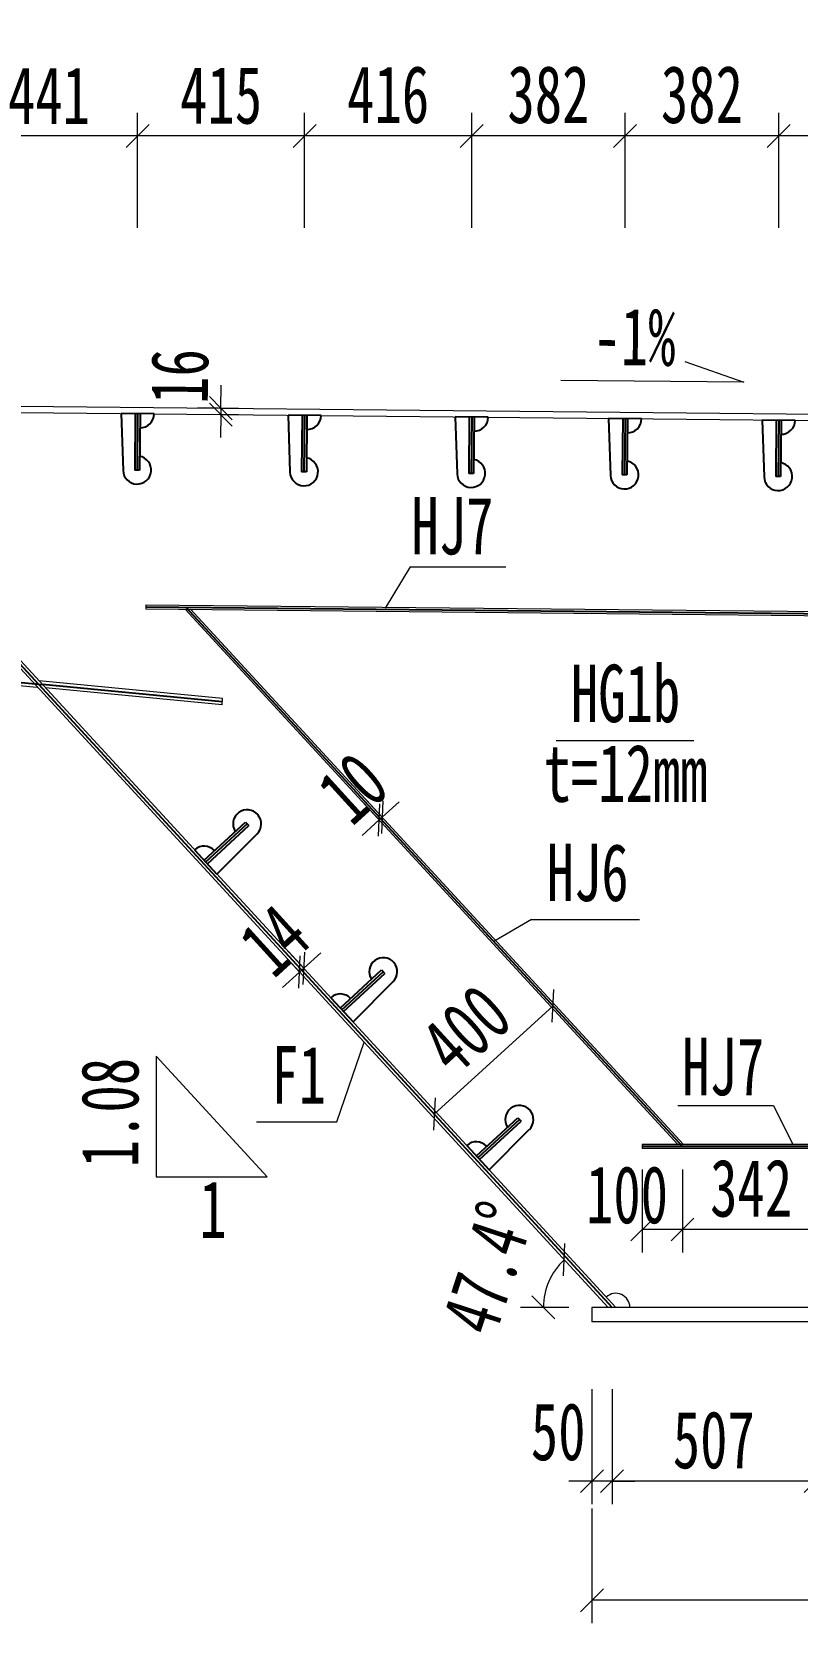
# Model space of a CAD drawing. Header units: millimetres. Extents: x -89049 to 410567, y -307459 to -100425.
# Drawn here: x 131896 to 133801, y -119219 to -115260 of the extents above; entities that cross this region are included whole.
import ezdxf
from ezdxf.enums import TextEntityAlignment as Align

# ---------------------------------------------------------------- set-up
doc = ezdxf.new("R2010")
doc.units = ezdxf.units.MM
doc.layers.get('Defpoints').update_dxf_attribs({"color": 8})
for name, color, linetype, lineweight in [('文字', 7, 'Continuous', 15), ('细实线', 4, 'Continuous', 15), ('钢板粗线', 1, 'Continuous', 25), ('钢板细线', 6, 'Continuous', 15)]:
    doc.layers.add(name, color=color, linetype=linetype, lineweight=lineweight)
doc.styles.add('111', font='', dxfattribs={"width": 0.7})
doc.styles.add('BM_Dim', font='', dxfattribs={"width": 0.85})
doc.styles.get('111').set_extended_font_data('仿宋_GB2312')
doc.styles.get('BM_Dim').set_extended_font_data('仿宋_GB2312')
doc.dimstyles.new('200', dxfattribs={"dimscale": 0, "dimtxt": 2.5, "dimasz": 1, "dimexe": 1, "dimexo": 1, "dimgap": 0.6, "dimtad": 1, "dimdec": 0, "dimdsep": 46, "dimtxsty": '111', "dimblk": 'OBLIQUE', "dimcen": 0, "dimclrd": 4, "dimclre": 4, "dimclrt": 4, "dimadec": 1, "dimazin": 2, "dimtfac": 1, "dimtdec": 0, "dimtix": 1, "dimtmove": 2, "dimatfit": 3, "dimfxl": 4, "dimfxlon": 1, "dimtolj": 1, "dimlwd": -1, "dimlwe": -1, "dimarcsym": 0})

# ---------------------------------------------------------------- blocks, each defined once
blk = doc.blocks.new('_Oblique')
at = {"color": 0, "linetype": 'ByBlock', "lineweight": -2}
blk.add_line((-0.5, -0.5), (0.5, 0.5), dxfattribs=at)
blk = doc.blocks.new('*D283')
at = {"layer": 'Defpoints', "color": 0, "transparency": 16777216}
for p in [(140792.6, -115174.7), (131270, -116185.2), (140792.6, -116175.5)]:
    blk.add_point(p, dxfattribs=at)
at = {"layer": '细实线', "color": 4, "transparency": 16777216}
for p, q in [((131270, -115403.3), (131270, -115117.6)), ((140792.6, -115403.3), (140792.6, -115117.6)), ((131270, -115174.7), (140792.6, -115174.7))]:
    blk.add_line(p, q, dxfattribs=at)
at = {"layer": '细实线', "color": 4, "transparency": 16777216, "xscale": 57.14285714285715, "yscale": 57.14285714285715, "zscale": 57.14285714285715, "rotation": 180}
blk.add_blockref('_Oblique', (131270, -115174.7), dxfattribs=at)
at = {"layer": '细实线', "color": 4, "transparency": 16777216, "xscale": 57.14285714285715, "yscale": 57.14285714285715, "zscale": 57.14285714285715}
blk.add_blockref('_Oblique', (140792.6, -115174.7), dxfattribs=at)
at = {"layer": '细实线', "color": 4, "transparency": 16777216, "insert": (136031.3, -115072.5), "char_height": 142.86, "attachment_point": 5, "style": '111'}
blk.add_mtext('\\A1;9523', dxfattribs=at)
blk = doc.blocks.new('*D286')
at = {"layer": 'Defpoints', "color": 0, "transparency": 16777216}
for p in [(133290.4, -118440.3), (140403.8, -118469), (133290.4, -119161.4)]:
    blk.add_point(p, dxfattribs=at)
at = {"layer": '细实线', "color": 4, "transparency": 16777216}
for p, q in [((133290.4, -118932.9), (133290.4, -119218.6)), ((140403.8, -118932.9), (140403.8, -119218.6)), ((140403.8, -119161.4), (133290.4, -119161.4))]:
    blk.add_line(p, q, dxfattribs=at)
at = {"layer": '细实线', "color": 4, "transparency": 16777216, "xscale": 57.14285714285715, "yscale": 57.14285714285715, "zscale": 57.14285714285715, "rotation": 180}
blk.add_blockref('_Oblique', (133290.4, -119161.4), dxfattribs=at)
at = {"layer": '细实线', "color": 4, "transparency": 16777216, "xscale": 57.14285714285715, "yscale": 57.14285714285715, "zscale": 57.14285714285715}
blk.add_blockref('_Oblique', (140403.8, -119161.4), dxfattribs=at)
at = {"layer": '细实线', "color": 4, "transparency": 16777216, "insert": (136847.1, -119059.2), "char_height": 142.86, "attachment_point": 5, "style": '111'}
blk.add_mtext('\\A1;7113', dxfattribs=at)
blk = doc.blocks.new('*D287')
at = {"layer": 'Defpoints', "color": 0, "transparency": 16777216}
for p in [(133415.8, -118033), (133515.8, -118033), (133415.8, -118239.3)]:
    blk.add_point(p, dxfattribs=at)
at = {"layer": '细实线', "color": 4, "transparency": 16777216}
for p, q in [((133415.8, -118090.1), (133415.8, -118296.4)), ((133515.8, -118090.1), (133515.8, -118296.4)), ((133515.8, -118239.3), (133415.8, -118239.3))]:
    blk.add_line(p, q, dxfattribs=at)
at = {"layer": '细实线', "color": 4, "transparency": 16777216, "xscale": 57.14285714285715, "yscale": 57.14285714285715, "zscale": 57.14285714285715, "rotation": 180}
blk.add_blockref('_Oblique', (133415.8, -118239.3), dxfattribs=at)
at = {"layer": '细实线', "color": 4, "transparency": 16777216, "xscale": 57.14285714285715, "yscale": 57.14285714285715, "zscale": 57.14285714285715}
blk.add_blockref('_Oblique', (133515.8, -118239.3), dxfattribs=at)
at = {"layer": '细实线', "color": 4, "transparency": 16777216, "insert": (133377.7, -118153.5), "char_height": 142.86, "attachment_point": 5, "style": '111'}
blk.add_mtext('\\A1;100', dxfattribs=at)
blk = doc.blocks.new('*D291')
at = {"layer": 'Defpoints', "color": 0, "transparency": 16777216}
for p in [(132366.8, -116212.2), (132468, -116213.2), (132468.2, -116197.2)]:
    blk.add_point(p, dxfattribs=at)
at = {"layer": '细实线', "color": 4, "transparency": 16777216}
for p, q in [((132367, -116196.2), (132367.6, -116139)), ((132410.9, -116212.6), (132309.7, -116211.6)), ((132411.1, -116196.6), (132309.8, -116195.6)), ((132366.8, -116212.2), (132366.2, -116269.3)), ((132367, -116196.2), (132366.8, -116212.2))]:
    blk.add_line(p, q, dxfattribs=at)
at = {"layer": '细实线', "color": 4, "transparency": 16777216, "xscale": 57.1428571428572, "yscale": 57.1428571428572, "zscale": 57.1428571428572}
for p, rotation in [((132366.8, -116212.2), 89.42629083929008), ((132367, -116196.2), 269.4262908392901)]:
    blk.add_blockref('_Oblique', p, dxfattribs=dict(at, rotation=rotation))
at = {"layer": '细实线', "color": 4, "transparency": 16777216, "insert": (132264.7, -116117.2), "char_height": 142.86, "attachment_point": 5, "rotation": 89.4263, "style": '111'}
blk.add_mtext('\\A1;16', dxfattribs=at)
blk = doc.blocks.new('14-160加劲 有过焊孔')
at = {"layer": 'Defpoints'}
blk.add_line((38609.4, 31489.3), (38609.4, 31629.3), dxfattribs=at)
at = {"layer": '钢板粗线', "color": 7}
for p, q in [((38650.4, 31489.3), (38644.3, 31630.8)), ((38603.4, 31489.3), (38603.4, 31629.3)), ((38603.4, 31629.3), (38615.4, 31629.3)), ((38615.4, 31489.3), (38615.4, 31629.3)), ((38568.4, 31489.3), (38650.4, 31489.3))]:
    blk.add_line(p, q, dxfattribs=at)
for centre, start, end in [((38609.4, 31629.3), 2.441, 260.1291), ((38603.4, 31489.3), 90, 180)]:
    blk.add_arc(centre, 35, start, end, dxfattribs=at)
blk = doc.blocks.new('*D292')
at = {"layer": 'Defpoints', "color": 0, "transparency": 16777216}
for p in [(132573, -117589.4), (132573.5, -117610.7), (132583.8, -117601.3)]:
    blk.add_point(p, dxfattribs=at)
at = {"layer": '细实线', "color": 4, "transparency": 16777216}
for p, q in [((132562.6, -117598.8), (132524.2, -117556.5)), ((132573, -117589.4), (132534.5, -117547.1)), ((132573, -117589.4), (132615.3, -117550.9)), ((132562.6, -117598.8), (132520.4, -117637.3)), ((132562.6, -117598.8), (132573, -117589.4))]:
    blk.add_line(p, q, dxfattribs=at)
at = {"layer": '细实线', "color": 4, "transparency": 16777216, "xscale": 57.14285714285715, "yscale": 57.14285714285715, "zscale": 57.14285714285715}
for p, rotation in [((132562.6, -117598.8), 42.30941180379739), ((132573, -117589.4), 222.3094118037974)]:
    blk.add_blockref('_Oblique', p, dxfattribs=dict(at, rotation=rotation))
at = {"layer": '细实线', "color": 4, "transparency": 16777216, "insert": (132500, -117519.6), "char_height": 142.86, "attachment_point": 5, "rotation": 42.3094, "style": '111'}
blk.add_mtext('\\A1;14', dxfattribs=at)
blk = doc.blocks.new('*D293')
at = {"layer": 'Defpoints', "color": 0, "transparency": 16777216}
for p in [(132768.2, -117213.7), (132778.8, -117240.2), (132786.2, -117233.5)]:
    blk.add_point(p, dxfattribs=at)
at = {"layer": '细实线', "color": 4, "transparency": 16777216}
for p, q in [((132768.2, -117213.7), (132729.7, -117171.5)), ((132768.2, -117213.7), (132810.4, -117175.3)), ((132760.8, -117220.5), (132722.3, -117178.2)), ((132760.8, -117220.5), (132768.2, -117213.7)), ((132760.8, -117220.5), (132718.5, -117258.9))]:
    blk.add_line(p, q, dxfattribs=at)
at = {"layer": '细实线', "color": 4, "transparency": 16777216, "xscale": 57.14285714285715, "yscale": 57.14285714285715, "zscale": 57.14285714285715}
for p, rotation in [((132768.2, -117213.7), 222.3190985114487), ((132760.8, -117220.5), 42.31909851144874)]:
    blk.add_blockref('_Oblique', p, dxfattribs=dict(at, rotation=rotation))
at = {"layer": '细实线', "color": 4, "transparency": 16777216, "insert": (132695.7, -117141.5), "char_height": 142.86, "attachment_point": 5, "rotation": 42.3191, "style": '111'}
blk.add_mtext('\\A1;10', dxfattribs=at)
blk = doc.blocks.new('*D294')
at = {"layer": 'Defpoints', "color": 0, "transparency": 16777216}
for p in [(133193.7, -117683), (133234.6, -117727.9), (132939, -117997.1)]:
    blk.add_point(p, dxfattribs=at)
at = {"layer": '细实线', "color": 4, "transparency": 16777216}
for p, q in [((133196.2, -117685.7), (133155.3, -117640.8)), ((132898.1, -117952.2), (133193.7, -117683)), ((132900.5, -117954.9), (132859.6, -117910))]:
    blk.add_line(p, q, dxfattribs=at)
at = {"layer": '细实线', "color": 4, "transparency": 16777216, "xscale": 57.14285714285715, "yscale": 57.14285714285715, "zscale": 57.14285714285715}
for p, rotation in [((133193.7, -117683), 42.31909851126608), ((132898.1, -117952.2), 222.319098511266)]:
    blk.add_blockref('_Oblique', p, dxfattribs=dict(at, rotation=rotation))
at = {"layer": '细实线', "color": 4, "transparency": 16777216, "insert": (132977.1, -117742), "char_height": 142.86, "attachment_point": 5, "rotation": 42.3191, "style": '111'}
blk.add_mtext('\\A1;400', dxfattribs=at)
blk = doc.blocks.new('*D304')
at = {"layer": 'Defpoints', "color": 0, "transparency": 16777216}
for p in [(133755.3, -115518.8), (133755.3, -116226.1), (134162.9, -116230.2)]:
    blk.add_point(p, dxfattribs=at)
at = {"layer": '细实线', "color": 4, "transparency": 16777216}
for p, q in [((133755.3, -115747.4), (133755.3, -115461.7)), ((134162.9, -115747.4), (134162.9, -115461.7)), ((134162.9, -115518.8), (133755.3, -115518.8))]:
    blk.add_line(p, q, dxfattribs=at)
at = {"layer": '细实线', "color": 4, "transparency": 16777216, "xscale": 57.14285714285715, "yscale": 57.14285714285715, "zscale": 57.14285714285715, "rotation": 180}
blk.add_blockref('_Oblique', (133755.3, -115518.8), dxfattribs=at)
at = {"layer": '细实线', "color": 4, "transparency": 16777216, "xscale": 57.14285714285715, "yscale": 57.14285714285715, "zscale": 57.14285714285715}
blk.add_blockref('_Oblique', (134162.9, -115518.8), dxfattribs=at)
at = {"layer": '细实线', "color": 4, "transparency": 16777216, "insert": (133959.1, -115416.6), "char_height": 142.86, "attachment_point": 5, "style": '111'}
blk.add_mtext('\\A1;408', dxfattribs=at)
blk = doc.blocks.new('*D305')
at = {"layer": 'Defpoints', "color": 0, "transparency": 16777216}
for p in [(133373, -115518.8), (133373, -116222.2), (133755.3, -116226.1)]:
    blk.add_point(p, dxfattribs=at)
at = {"layer": '细实线', "color": 4, "transparency": 16777216}
for p, q in [((133373, -115747.4), (133373, -115461.7)), ((133755.3, -115747.4), (133755.3, -115461.7)), ((133755.3, -115518.8), (133373, -115518.8))]:
    blk.add_line(p, q, dxfattribs=at)
at = {"layer": '细实线', "color": 4, "transparency": 16777216, "xscale": 57.14285714285715, "yscale": 57.14285714285715, "zscale": 57.14285714285715, "rotation": 180}
blk.add_blockref('_Oblique', (133373, -115518.8), dxfattribs=at)
at = {"layer": '细实线', "color": 4, "transparency": 16777216, "xscale": 57.14285714285715, "yscale": 57.14285714285715, "zscale": 57.14285714285715}
blk.add_blockref('_Oblique', (133755.3, -115518.8), dxfattribs=at)
at = {"layer": '细实线', "color": 4, "transparency": 16777216, "insert": (133564.2, -115416.6), "char_height": 142.86, "attachment_point": 5, "style": '111'}
blk.add_mtext('\\A1;382', dxfattribs=at)
blk = doc.blocks.new('*D307')
at = {"layer": 'Defpoints', "color": 0, "transparency": 16777216}
for p in [(132575.2, -115518.8), (132575.2, -116214.3), (132991.3, -116218.4)]:
    blk.add_point(p, dxfattribs=at)
at = {"layer": '细实线', "color": 4, "transparency": 16777216}
for p, q in [((132575.2, -115747.4), (132575.2, -115461.7)), ((132991.3, -115747.4), (132991.3, -115461.7)), ((132991.3, -115518.8), (132575.2, -115518.8))]:
    blk.add_line(p, q, dxfattribs=at)
at = {"layer": '细实线', "color": 4, "transparency": 16777216, "xscale": 57.14285714285715, "yscale": 57.14285714285715, "zscale": 57.14285714285715, "rotation": 180}
blk.add_blockref('_Oblique', (132575.2, -115518.8), dxfattribs=at)
at = {"layer": '细实线', "color": 4, "transparency": 16777216, "xscale": 57.14285714285715, "yscale": 57.14285714285715, "zscale": 57.14285714285715}
blk.add_blockref('_Oblique', (132991.3, -115518.8), dxfattribs=at)
at = {"layer": '细实线', "color": 4, "transparency": 16777216, "insert": (132783.3, -115416.6), "char_height": 142.86, "attachment_point": 5, "style": '111'}
blk.add_mtext('\\A1;416', dxfattribs=at)
blk = doc.blocks.new('*D306')
at = {"layer": 'Defpoints', "color": 0, "transparency": 16777216}
for p in [(132991.3, -115518.8), (132991.3, -116218.4), (133373, -116222.2)]:
    blk.add_point(p, dxfattribs=at)
at = {"layer": '细实线', "color": 4, "transparency": 16777216}
for p, q in [((132991.3, -115747.4), (132991.3, -115461.7)), ((133373, -115747.4), (133373, -115461.7)), ((133373, -115518.8), (132991.3, -115518.8))]:
    blk.add_line(p, q, dxfattribs=at)
at = {"layer": '细实线', "color": 4, "transparency": 16777216, "xscale": 57.14285714285715, "yscale": 57.14285714285715, "zscale": 57.14285714285715, "rotation": 180}
blk.add_blockref('_Oblique', (132991.3, -115518.8), dxfattribs=at)
at = {"layer": '细实线', "color": 4, "transparency": 16777216, "xscale": 57.14285714285715, "yscale": 57.14285714285715, "zscale": 57.14285714285715}
blk.add_blockref('_Oblique', (133373, -115518.8), dxfattribs=at)
at = {"layer": '细实线', "color": 4, "transparency": 16777216, "insert": (133182.2, -115416.6), "char_height": 142.86, "attachment_point": 5, "style": '111'}
blk.add_mtext('\\A1;382', dxfattribs=at)
blk = doc.blocks.new('*D308')
at = {"layer": 'Defpoints', "color": 0, "transparency": 16777216}
for p in [(132159.8, -115518.8), (132159.8, -116210.1), (132575.2, -116214.3)]:
    blk.add_point(p, dxfattribs=at)
at = {"layer": '细实线', "color": 4, "transparency": 16777216}
for p, q in [((132159.8, -115747.4), (132159.8, -115461.7)), ((132575.2, -115747.4), (132575.2, -115461.7)), ((132575.2, -115518.8), (132159.8, -115518.8))]:
    blk.add_line(p, q, dxfattribs=at)
at = {"layer": '细实线', "color": 4, "transparency": 16777216, "xscale": 57.14285714285715, "yscale": 57.14285714285715, "zscale": 57.14285714285715, "rotation": 180}
blk.add_blockref('_Oblique', (132159.8, -115518.8), dxfattribs=at)
at = {"layer": '细实线', "color": 4, "transparency": 16777216, "xscale": 57.14285714285715, "yscale": 57.14285714285715, "zscale": 57.14285714285715}
blk.add_blockref('_Oblique', (132575.2, -115518.8), dxfattribs=at)
at = {"layer": '细实线', "color": 4, "transparency": 16777216, "insert": (132367.5, -115418.1), "char_height": 142.86, "attachment_point": 5, "style": '111'}
blk.add_mtext('\\A1;415', dxfattribs=at)
blk = doc.blocks.new('*D309')
at = {"layer": 'Defpoints', "color": 0, "transparency": 16777216}
for p in [(131718.3, -115518.8), (131718.3, -116205.7), (132159.8, -116210.1)]:
    blk.add_point(p, dxfattribs=at)
at = {"layer": '细实线', "color": 4, "transparency": 16777216}
for p, q in [((131718.3, -115747.4), (131718.3, -115461.7)), ((132159.8, -115747.4), (132159.8, -115461.7)), ((132159.8, -115518.8), (131718.3, -115518.8))]:
    blk.add_line(p, q, dxfattribs=at)
at = {"layer": '细实线', "color": 4, "transparency": 16777216, "xscale": 57.14285714285715, "yscale": 57.14285714285715, "zscale": 57.14285714285715, "rotation": 180}
blk.add_blockref('_Oblique', (131718.3, -115518.8), dxfattribs=at)
at = {"layer": '细实线', "color": 4, "transparency": 16777216, "xscale": 57.14285714285715, "yscale": 57.14285714285715, "zscale": 57.14285714285715}
blk.add_blockref('_Oblique', (132159.8, -115518.8), dxfattribs=at)
at = {"layer": '细实线', "color": 4, "transparency": 16777216, "insert": (131939, -115418.1), "char_height": 142.86, "attachment_point": 5, "style": '111'}
blk.add_mtext('\\A1;441', dxfattribs=at)
blk = doc.blocks.new('*D313')
at = {"layer": 'Defpoints', "color": 0, "transparency": 16777216}
for p in [(133340.4, -118433), (133847.2, -118433), (133340.4, -118865.3)]:
    blk.add_point(p, dxfattribs=at)
at = {"layer": '细实线', "color": 4, "transparency": 16777216}
for p, q in [((133340.4, -118636.8), (133340.4, -118922.5)), ((133847.2, -118636.8), (133847.2, -118922.5)), ((133847.2, -118865.3), (133340.4, -118865.3))]:
    blk.add_line(p, q, dxfattribs=at)
at = {"layer": '细实线', "color": 4, "transparency": 16777216, "xscale": 57.14285714285715, "yscale": 57.14285714285715, "zscale": 57.14285714285715, "rotation": 180}
blk.add_blockref('_Oblique', (133340.4, -118865.3), dxfattribs=at)
at = {"layer": '细实线', "color": 4, "transparency": 16777216, "xscale": 57.14285714285715, "yscale": 57.14285714285715, "zscale": 57.14285714285715}
blk.add_blockref('_Oblique', (133847.2, -118865.3), dxfattribs=at)
at = {"layer": '细实线', "color": 4, "transparency": 16777216, "insert": (133593.8, -118763.1), "char_height": 142.86, "attachment_point": 5, "style": '111'}
blk.add_mtext('\\A1;507', dxfattribs=at)
blk = doc.blocks.new('*D314')
at = {"layer": 'Defpoints', "color": 0, "transparency": 16777216}
for p in [(133290.4, -118433), (133340.4, -118433), (133290.4, -118865.3)]:
    blk.add_point(p, dxfattribs=at)
at = {"layer": '细实线', "color": 4, "transparency": 16777216}
for p, q in [((133290.4, -118636.8), (133290.4, -118922.5)), ((133340.4, -118636.8), (133340.4, -118922.5)), ((133290.4, -118865.3), (133233.3, -118865.3)), ((133340.4, -118865.3), (133290.4, -118865.3)), ((133340.4, -118865.3), (133397.6, -118865.3))]:
    blk.add_line(p, q, dxfattribs=at)
at = {"layer": '细实线', "color": 4, "transparency": 16777216, "xscale": 57.14285714285715, "yscale": 57.14285714285715, "zscale": 57.14285714285715}
blk.add_blockref('_Oblique', (133290.4, -118865.3), dxfattribs=at)
at = {"layer": '细实线', "color": 4, "transparency": 16777216, "xscale": 57.14285714285715, "yscale": 57.14285714285715, "zscale": 57.14285714285715, "rotation": 180}
blk.add_blockref('_Oblique', (133340.4, -118865.3), dxfattribs=at)
at = {"layer": '细实线', "color": 4, "transparency": 16777216, "insert": (133206.4, -118742.9), "char_height": 142.86, "attachment_point": 5, "style": '111'}
blk.add_mtext('\\A1;50', dxfattribs=at)
blk = doc.blocks.new('*D358')
at = {"layer": 'Defpoints', "color": 0, "transparency": 16777216}
for p in [(133515.8, -118033), (133857.6, -118033), (133515.8, -118239.3)]:
    blk.add_point(p, dxfattribs=at)
at = {"layer": '细实线', "color": 4, "transparency": 16777216}
for p, q in [((133515.8, -118090.1), (133515.8, -118296.4)), ((133857.6, -118090.1), (133857.6, -118296.4)), ((133857.6, -118239.3), (133515.8, -118239.3))]:
    blk.add_line(p, q, dxfattribs=at)
at = {"layer": '细实线', "color": 4, "transparency": 16777216, "xscale": 57.14285714285715, "yscale": 57.14285714285715, "zscale": 57.14285714285715, "rotation": 180}
blk.add_blockref('_Oblique', (133515.8, -118239.3), dxfattribs=at)
at = {"layer": '细实线', "color": 4, "transparency": 16777216, "xscale": 57.14285714285715, "yscale": 57.14285714285715, "zscale": 57.14285714285715}
blk.add_blockref('_Oblique', (133857.6, -118239.3), dxfattribs=at)
at = {"layer": '细实线', "color": 4, "transparency": 16777216, "insert": (133686.7, -118137), "char_height": 142.86, "attachment_point": 5, "style": '111'}
blk.add_mtext('\\A1;342', dxfattribs=at)
blk = doc.blocks.new('12-140加劲 有过焊孔')
at = {"layer": 'Defpoints'}
blk.add_line((0, 0), (0, 140), dxfattribs=at)
at = {"layer": '钢板粗线', "color": 7}
for p, q in [((-6, 0), (-6, 140)), ((-6, 140), (6, 140)), ((6, 0), (6, 140)), ((41, 0), (35, 141.5)), ((-41, 0), (41, 0))]:
    blk.add_line(p, q, dxfattribs=at)
for centre, start, end in [((0, 140), 2.441, 260.1291), ((-6, 0), 90, 180)]:
    blk.add_arc(centre, 35, start, end, dxfattribs=at)
blk = doc.blocks.new('*D559')
at = {"layer": 'Defpoints', "color": 0, "transparency": 16777216}
for p in [(131275.2, -116201.2), (133172.2, -118405.1), (133290.4, -118433), (133330.9, -118433), (140403.8, -118433)]:
    blk.add_point(p, dxfattribs=at)
at = {"layer": '细实线', "color": 4, "transparency": 16777216}
blk.add_line((133233.3, -118433), (133112.6, -118433), dxfattribs=at)
blk.add_arc((133330.9, -118433), 161.2, 132.6489, 180, dxfattribs=at)
at = {"layer": '细实线', "color": 4, "transparency": 16777216, "xscale": 57.14285714285715, "yscale": 57.14285714285715, "zscale": 57.14285714285715}
for p, rotation in [((133221.7, -118314.4), 42.64891912976078), ((133169.7, -118433), 270)]:
    blk.add_blockref('_Oblique', p, dxfattribs=dict(at, rotation=rotation))
at = {"layer": '细实线', "color": 4, "transparency": 16777216, "insert": (133032.2, -118335.1), "char_height": 142.857, "attachment_point": 5, "rotation": 71.8543, "style": '111'}
blk.add_mtext('\\A1;47.4%%d', dxfattribs=at)

msp = doc.modelspace()

# ---------------------------------------------------------------- linework, layer by layer
at = {"layer": 'Defpoints'}
for p, q in [((131269.9, -116185.2), (133340.4, -118433)), ((128517.4, -116573.2), (131922.6, -116883.4)), ((132280, -116691.3), (133515.8, -118033)), ((132370.5, -116926.3), (131922.6, -116883.4))]:
    msp.add_line(p, q, dxfattribs=at)
at = {"layer": 'Defpoints', "color": 8}
msp.add_line((135457.6, -118033), (133415.8, -118033), dxfattribs=at)
at = {"layer": 'Defpoints', "color": 8, "elevation": 0}
msp.add_lwpolyline([(132180, -116690.3), (135457.5, -116723.1)], dxfattribs=at)
at = {"layer": '细实线'}
for p, q in [((133521.3, -116080.3), (133668.1, -116131.6)), ((133668.1, -116131.6), (133213.4, -116127)), ((132838.3, -116591), (132776.1, -116693.9)), ((132838.3, -116591), (133076.2, -116591)), ((133201.1, -117023), (133543.9, -117023)), ((133140.2, -117468.2), (133046.2, -117523.1)), ((133140.2, -117468.2), (133408.9, -117468.2)), ((132206.1, -117808), (132482.5, -118108)), ((132206.1, -117808), (132206.1, -118108)), ((132655.2, -117971.8), (132723.5, -117773.6)), ((133504.6, -117930.4), (133742.6, -117930.4)), ((133742.6, -117930.4), (133790.5, -118028)), ((132455.6, -117971.8), (132655.2, -117971.8)), ((132206.1, -118108), (132482.5, -118108))]:
    msp.add_line(p, q, dxfattribs=at)
at = {"layer": '钢板细线'}
for p, q in [((131275.2, -116201.2), (133330.9, -118433)), ((131294.4, -116201.4), (133349.9, -118433)), ((128529.4, -116582.4), (131909.9, -116890.3)), ((132180, -116685.3), (132179.9, -116695.3)), ((132277.8, -116696.3), (133504.4, -118028)), ((132291.5, -116696.4), (133518, -118028)), ((133415.8, -118028), (133415.8, -118038)), ((135457.6, -118028), (133415.8, -118028)), ((135457.6, -118038), (133415.8, -118038)), ((140403.8, -118433), (133290.4, -118433)), ((133290.4, -118433), (133290.4, -118469)), ((140403.8, -118469), (133290.4, -118469))]:
    msp.add_line(p, q, dxfattribs=at)
at = {"layer": '钢板细线', "color": 7}
for p, q in [((132371.3, -116918.3), (131914.5, -116874.6)), ((132369.8, -116934.3), (131930.7, -116892.2)), ((132369.8, -116934.3), (132371.3, -116918.3))]:
    msp.add_line(p, q, dxfattribs=at)
at = {"layer": '钢板细线', "elevation": 0}
for points in [[(128467.4, -116157.1), (136592.6, -116238.5), (141430.7, -116165.9)], [(128467.4, -116173.1), (136592.7, -116254.5), (141430.7, -116181.9)], [(132179.9, -116695.3), (135457.5, -116728.1)], [(132180, -116685.3), (135457.6, -116718.1)]]:
    msp.add_lwpolyline(points, dxfattribs=at)
at = {"layer": '钢板细线'}
msp.add_arc((133349.9, -118433), 35, 0, 132.5863, dxfattribs=at)

# ---------------------------------------------------------------- block references
at = {"layer": '细实线', "rotation": 179.4262908401}
for p in [(132159.8, -116210.1), (132575.2, -116214.3), (132991.3, -116218.4), (133373, -116222.2), (133755.3, -116226.1)]:
    msp.add_blockref('12-140加劲 有过焊孔', p, dxfattribs=at)
at = {"layer": '钢板细线'}
for p, rotation in [((83010.3, -110261.2), 312.648919129774), ((83349.1, -110629), 312.6489191297598), ((83687.9, -110996.7), 312.6489191297598)]:
    msp.add_blockref('14-160加劲 有过焊孔', p, dxfattribs=dict(at, rotation=rotation))

# ---------------------------------------------------------------- texts
at = {"layer": '文字', "style": 'BM_Dim', "width": 0.7}
for s, rotation, p in [('-1%', 359.4263, (133395.5, -116132.4)), ('1.08', 90, (132204.6, -117948.3))]:
    msp.add_text(s, height=142.86, rotation=rotation, dxfattribs=at).set_placement(p, align=Align.BOTTOM_CENTER)
for s, height, p in [('HJ7', 142.86, (132943.2, -116602.7)), ('HG1b', 142.86, (133374.1, -117019.9)), ('t=12mm', 142.86, (133374.1, -117218.3)), ('HJ6', 142.86, (133279.7, -117465.1)), ('HJ7', 142.86, (133617.1, -117948.1)), ('F1', 142.86, (132560.6, -117968.7)), ('1', 142.9, (132347.5, -118303.4))]:
    msp.add_text(s, height=height, dxfattribs=at).set_placement(p, align=Align.BOTTOM_CENTER)

# ---------------------------------------------------------------- dimensions: what is measured, and where the dimension line sits
at = {"layer": '细实线'}
for base, p1, p2, override, picture, middle in [((140792.6, -115174.7), (131270, -116185.2), (140792.6, -116175.5), {"dimscale": 57.142857, "dimtxsty": '111', "dimblk": 'Oblique'}, '*D283', (136031.3, -115072.5)), ((131718.2821, -115518.8099), (132159.7542, -116210.0947), (131718.2821, -116205.6741), {"dimscale": 57.142857, "dimblk": 'Oblique'}, '*D309', (131939.0181, -115418.1149)), ((132159.8, -115518.8), (132575.2, -116214.3), (132159.8, -116210.1), {"dimscale": 57.142857, "dimblk": 'Oblique'}, '*D308', (132367.5, -115418.1)), ((132575.2, -115518.8), (132991.3, -116218.4), (132575.2, -116214.3), {"dimscale": 57.142857, "dimblk": 'Oblique'}, '*D307', (132783.3, -115416.6)), ((132991.3, -115518.8), (133373, -116222.2), (132991.3, -116218.4), {"dimscale": 57.142857, "dimblk": 'Oblique'}, '*D306', (133182.2, -115416.6)), ((133373, -115518.8), (133755.3, -116226.1), (133373, -116222.2), {"dimscale": 57.142857, "dimblk": 'Oblique'}, '*D305', (133564.2, -115416.6)), ((133755.3, -115518.8), (134162.9, -116230.2), (133755.3, -116226.1), {"dimscale": 57.142857, "dimblk": 'Oblique'}, '*D304', (133959.1, -115416.6)), ((133515.8, -118239.3), (133857.6, -118033), (133515.8, -118033), {"dimscale": 57.142857, "dimblk": 'Oblique'}, '*D358', (133686.7, -118137)), ((133290.4, -119161.4), (140403.8, -118469), (133290.4, -118440.3), {"dimscale": 57.142857, "dimtxsty": '111', "dimblk": 'Oblique'}, '*D286', (136847.1, -119059.2)), ((133340.4, -118865.3), (133847.2, -118433), (133340.4, -118433), {"dimscale": 57.142857, "dimtxsty": '111', "dimblk": 'Oblique'}, '*D313', (133593.8, -118763.1))]:
    dim = msp.add_linear_dim(base=base, p1=p1, p2=p2, dimstyle='200', override=override, dxfattribs=at)
    dim.commit()
    dim.dimension.update_dxf_attribs({"geometry": picture, "text_midpoint": middle})
dim = msp.add_linear_dim(base=(132366.8, -116212.2), p1=(132468.2, -116197.2), p2=(132468, -116213.2), angle=269.4263, dimstyle='200', override={"dimscale": 57.142857}, dxfattribs=at)
dim.commit()
dim.dimension.update_dxf_attribs({"geometry": '*D291', "text_midpoint": (132264.7, -116117.2), "dimtype": 161})
dim = msp.add_angular_dim_2l(base=(133172.2, -118405.1), line1=((131275.2, -116201.2), (133330.9, -118433)), line2=((140403.8, -118433), (133290.4, -118433)), dimstyle='200', override={"dimscale": 57.142857, "dimblk": 'Oblique'}, dxfattribs=at)
dim.commit()
dim.dimension.update_dxf_attribs({"geometry": '*D559', "text_midpoint": (133032.2, -118335.1), "dimtype": 162})
for p1, p2, distance, picture, middle in [((132778.8, -117240.2), (132786.2, -117233.5), 26.7, '*D293', (132695.7, -117141.5)), ((132573.5, -117610.7), (132583.8, -117601.3), 16.1, '*D292', (132500, -117519.6)), ((132939, -117997.1), (133234.6, -117727.9), 60.7, '*D294', (132977.1, -117742))]:
    dim = msp.add_aligned_dim(p1=p1, p2=p2, distance=distance, dimstyle='200', override={"dimscale": 57.142857, "dimblk": 'Oblique'}, dxfattribs=at)
    dim.commit()
    dim.dimension.update_dxf_attribs({"geometry": picture, "text_midpoint": middle})
for base, p1, p2, picture, middle in [((133415.8, -118239.3), (133515.8, -118033), (133415.8, -118033), '*D287', (133377.7, -118153.5)), ((133290.4, -118865.3), (133340.4, -118433), (133290.4, -118433), '*D314', (133206.4, -118742.9))]:
    dim = msp.add_linear_dim(base=base, p1=p1, p2=p2, dimstyle='200', override={"dimscale": 57.142857, "dimblk": 'Oblique'}, dxfattribs=at)
    dim.commit()
    dim.dimension.update_dxf_attribs({"geometry": picture, "text_midpoint": middle, "dimtype": 160})

doc.saveas('drawing.dxf')
